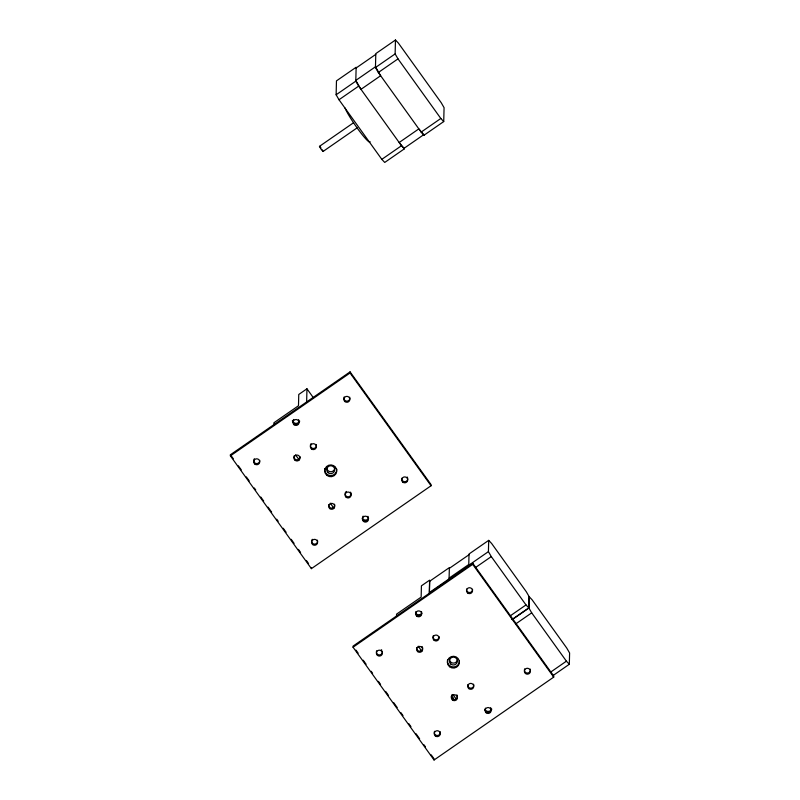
<?xml version="1.0" encoding="UTF-8"?>
<svg xmlns="http://www.w3.org/2000/svg" width="800" height="800" viewBox="0 0 800 800"><rect width="100%" height="100%" fill="white"/><g stroke="black" fill="none" stroke-linecap="round" stroke-linejoin="round"><path stroke-width="1.2" d="M230.4 455.87L230.42 454.75L350.07 371.87L431.08 484.63L431.05 485.76L311.4 568.64L230.4 455.87L350.04 372.99L350.07 371.87M273.86 424.66L273.9 422.78L298.49 405.75L298.76 394.47L306.96 388.8L313.47 397.86M306.64 401.95L306.96 388.8M311.4 568.64L311.43 567.51M336.13 94.78L336.47 80.87L356.14 67.25L355.8 81.15L358.67 86.12L401.48 145.73L404.4 148.82L384.73 162.44L381.82 159.35L339 99.75L336.13 94.78L355.8 81.15M353.06 647.23L353.08 646.1L472.73 563.22L553.73 675.99L553.71 677.12L434.06 760L353.06 647.23L472.7 564.35L472.73 563.22M375.46 67.53L375.8 53.62L395.47 40L398.39 43.09L441.2 102.69L444.07 107.66L443.73 121.57L424.07 135.19L421.15 132.1L378.33 72.5L375.46 67.53L395.13 53.91L395.47 40M404.4 148.82L399.17 142.51L418.84 128.88L424.07 135.19M396.52 616.02L396.56 614.14L421.15 597.11L421.42 585.83L429.62 580.16L429.3 593.31M434.06 760L434.09 758.87L431.2 754.85M488.42 551.63L488.7 540.36L469.03 553.98L468.75 565.26L488.42 551.63L491.29 556.6L526.01 604.93L528.92 608.02L512.21 619.6M569.33 664.27L566.41 661.18L531.7 612.85L528.83 607.88L529.1 596.61L532.02 599.69L566.73 648.02L569.6 652.99L569.33 664.27L552.61 675.85M528.92 608.02L529.2 596.74L526.33 591.78L491.61 543.45L488.7 540.36M356.12 68L375.78 54.38M375.48 66.78L355.81 80.4L360.98 89.34L380.65 75.72L376.06 67.77M339 99.75L358.67 86.12M378.33 72.5L398 58.87L395.13 53.91M357.11 127.87L323.06 151.46L321.06 149.23L319.47 146.35L353.53 122.76M381.82 159.35L401.48 145.73M421.15 132.1L440.82 118.48L443.73 121.57M404.42 148.06L424.09 134.44M449.34 568.36L469.01 554.74M449.1 578.13L468.77 564.51M475.56 567.5L491.29 556.6M510.27 615.83L526.01 604.93M512.11 619.46L528.83 607.88M515.96 623.75L531.7 612.85M550.68 672.08L566.41 661.18M319.47 146.35L321 147.93M453.64 699.46L451.44 696.42M398 58.87L440.82 118.48M350.04 372.99L431.05 485.76M472.7 564.35L553.71 677.12M295.55 454.87L299.17 459.9M330.27 503.19L333.89 508.23M418.21 646.22L421.83 651.26M452.93 694.55L456.55 699.59M230.42 454.75L233.32 458.77M238.38 465.82L241.27 469.85M246.34 476.9L249.23 480.92M254.29 487.97L255.74 489.99M260.8 497.03L263.69 501.06M268.03 507.1L271.65 512.14M276.71 519.19L278.16 521.2M283.22 528.25L286.12 532.27M291.18 539.32L294.07 543.35M298.41 549.39L300.58 552.41M306.37 560.47L308.54 563.49M355.98 650.13L358.15 653.15M363.21 660.2L366.1 664.23M371.17 671.28L372.61 673.29M378.4 681.34L380.57 684.37M385.63 691.41L388.52 695.44M393.59 702.49L397.2 707.52M400.82 712.56L402.99 715.58M408.78 723.63L410.95 726.65M416.01 733.7L419.62 738.74M423.96 744.78L425.41 746.79M452.72 697.1L453.17 697.78M322.34 149.91L323.06 151.46M336.74 469.16A6.02 5.91 1.4 0 1 330.51 475.6A6.02 5.91 1.4 0 1 324.82 468.68M334.54 504.19A3.01 2.96 1.4 0 1 331.99 508.15A3.01 2.96 1.4 0 1 328.75 504.7M300 456.61A3.01 2.96 1.4 0 1 296.49 459.79A3.01 2.96 1.4 0 1 294.27 455.64M316.22 444.51A3.01 2.96 1.4 0 1 312.88 448.44A3.01 2.96 1.4 0 1 311.08 443.63M350.57 492.15A3.01 2.96 1.4 0 1 349.15 496.63A3.01 2.96 1.4 0 1 345.11 494.12M345.14 493.35A3.01 2.96 1.4 0 1 345.38 492.61M345.8 491.96A3.01 2.96 1.4 0 1 346.37 491.44M299.03 421.09A3.01 2.96 1.4 0 1 295.91 424.31A3.01 2.96 1.4 0 1 293.07 420.86M293.3 420.12A3.01 2.96 1.4 0 1 293.72 419.47M298.49 419.66A3.01 2.96 1.4 0 1 298.86 420.34M367.93 516.32A3.01 2.96 1.4 0 1 366.13 520.9A3.01 2.96 1.4 0 1 362.5 517.51M362.73 516.78A3.01 2.96 1.4 0 1 363.15 516.13M407.75 478.48A3.01 2.96 1.4 0 1 404.63 481.7A3.01 2.96 1.4 0 1 401.79 478.24M407.21 477.04A3.01 2.96 1.4 0 1 407.58 477.72M349.71 397.17A3.01 2.96 1.4 0 1 346.77 401.15A3.01 2.96 1.4 0 1 344.16 396.95M259.74 460.37A3.01 2.96 1.4 0 1 256.63 463.59A3.01 2.96 1.4 0 1 253.78 460.13M254.01 459.4A3.01 2.96 1.4 0 1 254.43 458.74M317.43 540.17A3.01 2.96 1.4 0 1 314.1 544.1A3.01 2.96 1.4 0 1 312.3 539.29M334.56 466.45A4.01 3.94 1.4 0 1 331.16 471.74A4.01 3.94 1.4 0 1 326.84 467.14M368.6 518.66A4.01 3.94 1.4 0 1 362.23 518.41M299.72 421.14A4.01 3.94 1.4 0 1 292.31 420.84M370.05 141.6A22.07 2.47 55.3 0 1 359.03 130.54A22.07 2.47 55.3 0 1 345.04 107.98M457.41 659.84A4.01 3.94 1.4 0 1 452.77 663.05A4.01 3.94 1.4 0 1 449.5 658.5M491.82 709.15A4.01 3.94 1.4 0 1 484.89 709.77M421.82 613.36A4.01 3.94 1.4 0 1 415.46 613.11M459.4 660.51A6.02 5.91 1.4 0 1 453.17 666.96A6.02 5.91 1.4 0 1 447.48 660.04M457.37 696.3A3.01 2.96 1.4 0 1 454.26 699.52A3.01 2.96 1.4 0 1 451.41 696.06M451.65 695.32A3.01 2.96 1.4 0 1 452.06 694.67M456.84 694.86A3.01 2.96 1.4 0 1 457.2 695.55M422.12 646.53A3.01 2.96 1.4 0 1 420.32 651.12A3.01 2.96 1.4 0 1 416.7 647.73M439.05 636.62A3.01 2.96 1.4 0 1 435.54 639.8A3.01 2.96 1.4 0 1 433.32 635.64M473.59 684.19A3.01 2.96 1.4 0 1 471.04 688.16A3.01 2.96 1.4 0 1 467.8 684.71M421.52 611.7A3.01 2.96 1.4 0 1 418.57 615.67A3.01 2.96 1.4 0 1 415.96 611.48M491.12 709.11A3.01 2.96 1.4 0 1 487.62 712.29A3.01 2.96 1.4 0 1 485.39 708.14M490.58 707.67A3.01 2.96 1.4 0 1 490.95 708.36M530.24 669.08A3.01 2.96 1.4 0 1 527.29 673.05A3.01 2.96 1.4 0 1 524.68 668.86M472.55 589.28A3.01 2.96 1.4 0 1 469.43 592.51A3.01 2.96 1.4 0 1 466.58 589.05M382.4 651.73A3.01 2.96 1.4 0 1 378.9 654.91A3.01 2.96 1.4 0 1 376.67 650.75M381.33 649.73A3.01 2.96 1.4 0 1 381.86 650.29M440.09 731.53A3.01 2.96 1.4 0 1 437.15 735.5A3.01 2.96 1.4 0 1 434.54 731.3M429.69 581.23L429.42 592.51L449.08 578.88L449.36 567.61L429.69 581.23M402.8 482.14A3.01 2.96 1.4 0 0 407.69 480.37A3.01 2.96 1.4 0 0 403.68 477.09A3.01 2.96 1.4 0 0 402.8 482.14M344.94 401.59A3.01 2.96 1.4 0 0 349.83 399.83A3.01 2.96 1.4 0 0 345.82 396.55A3.01 2.96 1.4 0 0 344.94 401.59M294.08 424.76A3.01 2.96 1.4 0 0 298.97 422.99A3.01 2.96 1.4 0 0 294.96 419.71A3.01 2.96 1.4 0 0 294.08 424.76M254.79 464.04A3.01 2.96 1.4 0 0 259.69 462.27A3.01 2.96 1.4 0 0 255.68 458.99A3.01 2.96 1.4 0 0 254.79 464.04M312.66 544.58A3.01 2.96 1.4 0 0 317.55 542.82A3.01 2.96 1.4 0 0 313.54 539.54A3.01 2.96 1.4 0 0 312.66 544.58M295.05 460.28A3.01 2.96 1.4 0 0 299.94 458.51A3.01 2.96 1.4 0 0 295.93 455.23A3.01 2.96 1.4 0 0 295.05 460.28M311.44 448.92A3.01 2.96 1.4 0 0 316.33 447.16A3.01 2.96 1.4 0 0 312.32 443.88A3.01 2.96 1.4 0 0 311.44 448.92M326.87 475.36A6.02 5.91 1.4 0 0 336.65 471.83A6.02 5.91 1.4 0 0 328.64 465.27A6.02 5.91 1.4 0 0 326.87 475.36M346.16 497.25A3.01 2.96 1.4 0 0 351.05 495.49A3.01 2.96 1.4 0 0 347.04 492.21A3.01 2.96 1.4 0 0 346.16 497.25M363.51 521.42A3.01 2.96 1.4 0 0 368.4 519.65A3.01 2.96 1.4 0 0 364.4 516.37A3.01 2.96 1.4 0 0 363.51 521.42M329.77 508.61A3.01 2.96 1.4 0 0 334.66 506.84A3.01 2.96 1.4 0 0 330.65 503.56A3.01 2.96 1.4 0 0 329.77 508.61M328.18 472.72A4.01 3.94 1.4 0 0 334.7 470.36A4.01 3.94 1.4 0 0 329.36 465.99A4.01 3.94 1.4 0 0 328.18 472.72M450.84 664.08A4.01 3.94 1.4 0 0 457.36 661.72A4.01 3.94 1.4 0 0 452.02 657.35A4.01 3.94 1.4 0 0 450.84 664.08M525.46 673.5A3.01 2.96 1.4 0 0 530.35 671.73A3.01 2.96 1.4 0 0 526.34 668.45A3.01 2.96 1.4 0 0 525.46 673.5M467.6 592.95A3.01 2.96 1.4 0 0 472.49 591.18A3.01 2.96 1.4 0 0 468.48 587.9A3.01 2.96 1.4 0 0 467.6 592.95M416.74 616.12A3.01 2.96 1.4 0 0 421.63 614.35A3.01 2.96 1.4 0 0 417.62 611.07A3.01 2.96 1.4 0 0 416.74 616.12M377.45 655.39A3.01 2.96 1.4 0 0 382.34 653.63A3.01 2.96 1.4 0 0 378.34 650.35A3.01 2.96 1.4 0 0 377.45 655.39M435.32 735.94A3.01 2.96 1.4 0 0 440.21 734.18A3.01 2.96 1.4 0 0 436.2 730.9A3.01 2.96 1.4 0 0 435.32 735.94M417.71 651.63A3.01 2.96 1.4 0 0 422.6 649.87A3.01 2.96 1.4 0 0 418.59 646.59A3.01 2.96 1.4 0 0 417.71 651.63M434.1 640.28A3.01 2.96 1.4 0 0 438.99 638.52A3.01 2.96 1.4 0 0 434.98 635.24A3.01 2.96 1.4 0 0 434.1 640.28M449.53 666.72A6.02 5.91 1.4 0 0 459.31 663.18A6.02 5.91 1.4 0 0 451.3 656.63A6.02 5.91 1.4 0 0 449.53 666.72M468.81 688.61A3.01 2.96 1.4 0 0 473.71 686.84A3.01 2.96 1.4 0 0 469.7 683.57A3.01 2.96 1.4 0 0 468.81 688.61M486.17 712.78A3.01 2.96 1.4 0 0 491.06 711.01A3.01 2.96 1.4 0 0 487.06 707.73A3.01 2.96 1.4 0 0 486.17 712.78M452.42 699.96A3.01 2.96 1.4 0 0 457.32 698.2A3.01 2.96 1.4 0 0 453.31 694.92A3.01 2.96 1.4 0 0 452.42 699.96"/></g></svg>
